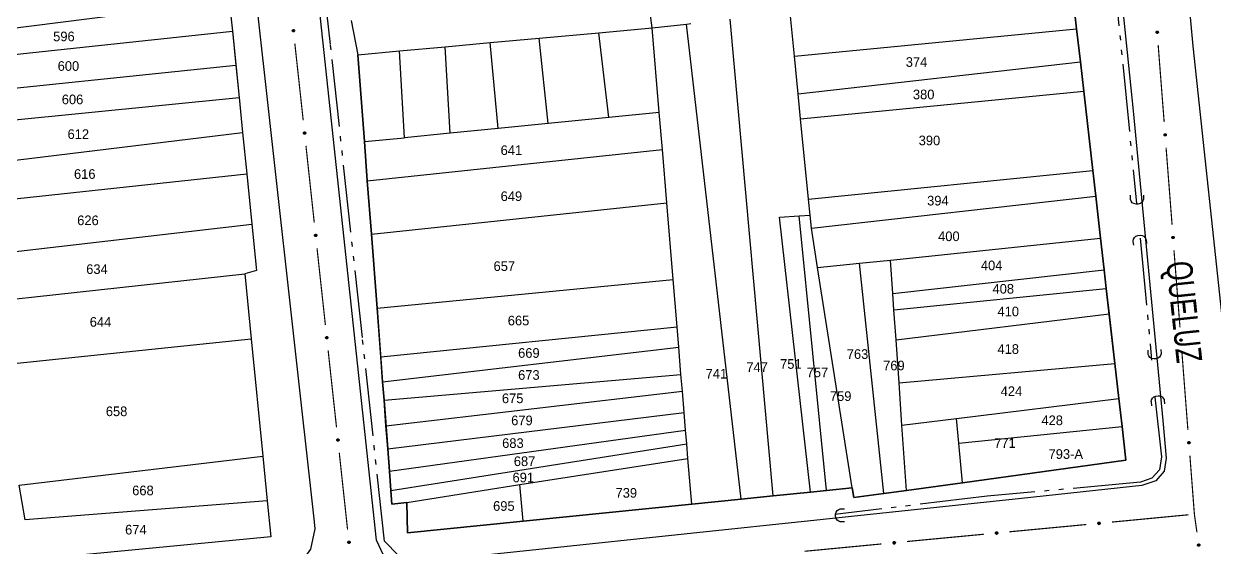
# Model space of a CAD drawing. Extents: x 203851 to 204958, y 4839055 to 4839989.
# Drawn here: x 204450.1 to 204635.2, y 4839501.1 to 4839582.5 of the extents above; entities that cross this region are included whole.
import ezdxf
from ezdxf.enums import TextEntityAlignment as Align

# ---------------------------------------------------------------- set-up
doc = ezdxf.new("R2010")
doc.units = 0
doc.header["$LTSCALE"] = 1.5
doc.header["$MEASUREMENT"] = 0
doc.linetypes.add('TRACO_05', pattern=[11, 7, -1, 0.5, -1, 0.5, -1])
for name, color, linetype in [('CD_MALHA_LOTES', 7, 'CONTINUOUS'), ('HD-VALAS-DRENOS', 170, 'CONTINUOUS'), ('RU-QUADRA', 210, 'CONTINUOUS'), ('SV-BUEIRO-VALA', 7, 'CONTINUOUS'), ('SV-EIXO-RUA-PAV', 20, 'CONTINUOUS'), ('SV-PONTE-BUEIRO', 251, 'CONTINUOUS'), ('SV-RUA-PAVIM', 7, 'CONTINUOUS'), ('SV-TXT-RUA-PAV', 7, 'CONTINUOUS'), ('Th_NmrPort', 1, 'CONTINUOUS')]:
    doc.layers.add(name, color=color, linetype=linetype)
doc.styles.add('ARIAL', font='ARIAL.SHX')

# ---------------------------------------------------------------- blocks, each defined once
blk = doc.blocks.new('COD120', base_point=(204091.84, 4839277.8))
at = {"layer": 'SV-PONTE-BUEIRO'}
blk.add_lwpolyline([(204090.84, 4839276.4), (204090.84, 4839276.983333), (204090.84, 4839277.070833), (204090.923333, 4839277.304167), (204091.09, 4839277.566667), (204091.34, 4839277.7125), (204091.673333, 4839277.8), (204092.006667, 4839277.8), (204092.34, 4839277.7125), (204092.59, 4839277.566667), (204092.756667, 4839277.304167), (204092.84, 4839277.070833), (204092.84, 4839276.983333), (204092.84, 4839276.4)], dxfattribs=at)

msp = doc.modelspace()

# ---------------------------------------------------------------- linework, layer by layer
at = {"layer": 'CD_MALHA_LOTES', "linetype": 'Continuous', "flags": 128}
for points in [[(204612.61, 4839592.04), (204613.79, 4839581.69)], [(204434.02, 4839580), (204482.03, 4839586.05)], [(204482.03, 4839586.05), (204482.51, 4839581.32)], [(204547.8, 4839581.85), (204547.13, 4839586.95)], [(204569.9, 4839577.42), (204569.23, 4839584.2)], [(204547.8, 4839581.85), (204553.15, 4839582.43)], [(204553.15, 4839582.43), (204553.8, 4839582.51)], [(204561.6, 4839508.58), (204553.15, 4839582.43)], [(204566.62, 4839509.09), (204559.9, 4839583.18)], [(204434.47, 4839576.2), (204482.51, 4839581.32)], [(204482.51, 4839581.32), (204483.04, 4839576.03)], [(204522.62, 4839579.54), (204530.21, 4839580.24)], [(204530.21, 4839580.24), (204539.5, 4839581.09)], [(204531.63, 4839566.97), (204530.21, 4839580.24)], [(204539.5, 4839581.09), (204547.8, 4839581.85)], [(204541.06, 4839567.91), (204539.5, 4839581.09)], [(204548.89, 4839568.68), (204547.8, 4839581.85)], [(204569.9, 4839577.42), (204613.79, 4839581.69)], [(204613.79, 4839581.69), (204614.37, 4839576.57)], [(204508.5, 4839578.25), (204515.6, 4839578.9)], [(204515.6, 4839578.9), (204522.62, 4839579.54)], [(204516.36, 4839565.46), (204515.6, 4839578.9)], [(204523.85, 4839566.2), (204522.62, 4839579.54)], [(204502, 4839577.66), (204508.5, 4839578.25)], [(204503.03, 4839564.15), (204502, 4839577.66)], [(204509.25, 4839564.76), (204508.5, 4839578.25)], [(204570.48, 4839571.57), (204569.9, 4839577.42)], [(204570.48, 4839571.57), (204614.37, 4839576.57)], [(204614.37, 4839576.57), (204614.9, 4839571.98)], [(204435.07, 4839571.09), (204483.04, 4839576.03)], [(204483.04, 4839576.03), (204483.54, 4839571.03)], [(204435.63, 4839566.26), (204483.54, 4839571.03)], [(204483.54, 4839571.03), (204484.09, 4839565.56)], [(204570.87, 4839567.7), (204570.48, 4839571.57)], [(204570.87, 4839567.7), (204614.9, 4839571.98)], [(204614.9, 4839571.98), (204616.3, 4839559.67)], [(204541.06, 4839567.91), (204531.63, 4839566.97)], [(204548.89, 4839568.68), (204541.06, 4839567.91)], [(204549.37, 4839562.92), (204548.89, 4839568.68)], [(204572.11, 4839555.21), (204570.87, 4839567.7)], [(204436.39, 4839559.79), (204484.09, 4839565.56)], [(204484.09, 4839565.56), (204484.74, 4839559.16)], [(204516.36, 4839565.46), (204509.25, 4839564.76)], [(204523.85, 4839566.2), (204516.36, 4839565.46)], [(204531.63, 4839566.97), (204523.85, 4839566.2)], [(204503.03, 4839564.15), (204509.25, 4839564.76)], [(204503.49, 4839558.07), (204503.03, 4839564.15)], [(204503.49, 4839558.07), (204549.37, 4839562.92)], [(204550.06, 4839554.63), (204549.37, 4839562.92)], [(204437.06, 4839554.01), (204484.74, 4839559.16)], [(204484.74, 4839559.16), (204485.53, 4839551.3)], [(204504.12, 4839549.76), (204503.49, 4839558.07)], [(204572.11, 4839555.21), (204616.3, 4839559.67)], [(204616.3, 4839559.67), (204616.76, 4839555.68)], [(204504.12, 4839549.76), (204550.06, 4839554.63)], [(204551.04, 4839542.73), (204550.06, 4839554.63)], [(204572.35, 4839552.74), (204572.11, 4839555.21)], [(204572.55, 4839550.72), (204616.76, 4839555.68)], [(204616.76, 4839555.68), (204617.5, 4839549.13)], [(204567.58, 4839552.39), (204570.66, 4839552.62)], [(204570.66, 4839552.62), (204572.35, 4839552.74)], [(204574.87, 4839509.92), (204570.66, 4839552.62)], [(204572.55, 4839550.72), (204572.35, 4839552.74)], [(204438.02, 4839545.83), (204485.53, 4839551.3)], [(204485.53, 4839551.3), (204486.25, 4839544.14)], [(204572.43, 4839509.68), (204567.58, 4839552.39)], [(204573.51, 4839544.58), (204572.55, 4839550.72)], [(204505, 4839538.29), (204504.12, 4839549.76)], [(204584.84, 4839545.75), (204617.5, 4839549.13)], [(204617.5, 4839549.13), (204618.06, 4839544.23)], [(204573.51, 4839544.58), (204580.01, 4839545.25)], [(204580.01, 4839545.25), (204584.84, 4839545.75)], [(204583.8, 4839509.45), (204580.01, 4839545.25)], [(204585.2, 4839540.55), (204584.84, 4839545.75)], [(204438.86, 4839538.65), (204484.45, 4839543.61)], [(204486.25, 4839544.14), (204484.45, 4839543.61)], [(204484.45, 4839543.61), (204485.45, 4839533.51)], [(204578.89, 4839510.33), (204573.51, 4839544.58)], [(204585.2, 4839540.55), (204618.06, 4839544.23)], [(204618.06, 4839544.23), (204618.4, 4839541.3)], [(204505, 4839538.29), (204551.04, 4839542.73)], [(204551.65, 4839535.36), (204551.04, 4839542.73)], [(204585.38, 4839537.99), (204618.4, 4839541.3)], [(204618.4, 4839541.3), (204618.84, 4839537.4)], [(204585.38, 4839537.99), (204585.2, 4839540.55)], [(204505.57, 4839530.72), (204505, 4839538.29)], [(204585.71, 4839533.33), (204585.38, 4839537.99)], [(204585.71, 4839533.33), (204618.84, 4839537.4)], [(204618.84, 4839537.4), (204619.72, 4839529.68)], [(204505.57, 4839530.72), (204551.65, 4839535.36)], [(204551.91, 4839532.22), (204551.65, 4839535.36)], [(204440.01, 4839528.76), (204485.45, 4839533.51)], [(204485.45, 4839533.51), (204487.24, 4839515.27)], [(204505.87, 4839526.83), (204551.91, 4839532.22)], [(204552.26, 4839527.95), (204551.91, 4839532.22)], [(204586.17, 4839526.66), (204585.71, 4839533.33)], [(204505.87, 4839526.83), (204505.57, 4839530.72)], [(204586.17, 4839526.66), (204619.72, 4839529.68)], [(204619.72, 4839529.68), (204620.35, 4839524.23)], [(204506.09, 4839523.95), (204505.87, 4839526.83)], [(204506.09, 4839523.95), (204552.26, 4839527.95)], [(204552.48, 4839525.35), (204552.26, 4839527.95)], [(204586.63, 4839520.07), (204586.17, 4839526.66)], [(204506.39, 4839519.97), (204552.48, 4839525.35)], [(204552.75, 4839522.02), (204552.48, 4839525.35)], [(204506.39, 4839519.97), (204506.09, 4839523.95)], [(204595.09, 4839521.11), (204620.35, 4839524.23)], [(204620.35, 4839524.23), (204620.85, 4839519.85)], [(204506.66, 4839516.39), (204552.75, 4839522.02)], [(204552.98, 4839519.32), (204552.75, 4839522.02)], [(204586.63, 4839520.07), (204595.09, 4839521.11)], [(204595.46, 4839517.28), (204595.09, 4839521.11)], [(204506.66, 4839516.39), (204506.39, 4839519.97)], [(204506.93, 4839512.9), (204552.98, 4839519.32)], [(204553.16, 4839517.18), (204552.98, 4839519.32)], [(204587.34, 4839509.94), (204586.63, 4839520.07)], [(204595.46, 4839517.28), (204620.85, 4839519.85)], [(204620.85, 4839519.85), (204621.44, 4839514.61)], [(204596.04, 4839511.13), (204595.46, 4839517.28)], [(204506.93, 4839512.9), (204506.66, 4839516.39)], [(204507.15, 4839509.91), (204553.16, 4839517.18)], [(204553.34, 4839514.92), (204553.16, 4839517.18)], [(204449.33, 4839510.76), (204487.24, 4839515.27)], [(204487.24, 4839515.27), (204487.93, 4839508.3)], [(204527.2, 4839510.83), (204553.34, 4839514.92)], [(204553.93, 4839507.81), (204553.34, 4839514.92)], [(204621.44, 4839514.61), (204596.04, 4839511.13)], [(204507.15, 4839509.91), (204506.93, 4839512.9)], [(204450.28, 4839505.34), (204449.33, 4839510.76)], [(204507.31, 4839507.81), (204507.15, 4839509.91)], [(204509.65, 4839508.08), (204527.2, 4839510.83)], [(204527.73, 4839505.17), (204527.2, 4839510.83)], [(204574.87, 4839509.92), (204572.43, 4839509.68)], [(204578.89, 4839510.33), (204574.87, 4839509.92)], [(204579.16, 4839508.81), (204578.89, 4839510.33)], [(204587.34, 4839509.94), (204583.8, 4839509.45)], [(204596.04, 4839511.13), (204587.34, 4839509.94)], [(204487.93, 4839508.3), (204450.28, 4839505.34)], [(204487.93, 4839508.3), (204488.48, 4839502.73)], [(204509.65, 4839508.08), (204507.31, 4839507.81)], [(204509.76, 4839503.36), (204509.65, 4839508.08)], [(204561.6, 4839508.58), (204553.93, 4839507.81)], [(204566.62, 4839509.09), (204561.6, 4839508.58)], [(204572.43, 4839509.68), (204566.62, 4839509.09)], [(204583.8, 4839509.45), (204579.16, 4839508.81)], [(204553.93, 4839507.81), (204527.73, 4839505.17)], [(204527.73, 4839505.17), (204509.76, 4839503.36)], [(204488.48, 4839502.73), (204443.55, 4839498.42)]]:
    msp.add_lwpolyline(points, dxfattribs=at)
at = {"layer": 'HD-VALAS-DRENOS', "linetype": 'TRACO_05'}
for points in [[(204513.11, 4839499.61, 8.76), (204510.18, 4839499.38, 8.76), (204508.32, 4839499.82, 8.74), (204506.16, 4839502.04, 8.74), (204502.73, 4839533.68, 8.74), (204497.76, 4839579.23, 9.29), (204490.99, 4839641.42, 10.47)], [(204619.34, 4839592.6, 8.59), (204623.1, 4839554.52, 8.18)], [(204623.66, 4839549.17, 8.09), (204625.45, 4839530.17, 8.09)], [(204625.94, 4839524.42, 8.09), (204626.97, 4839515.13, 8.09), (204626.66, 4839513.15, 8.09), (204625.48, 4839511.84, 8.09), (204623.71, 4839511.2, 8.09), (204599.86, 4839509.03, 9.02), (204576.18, 4839506.18, 9.06)]]:
    msp.add_polyline3d(points, dxfattribs=at)
at = {"layer": 'RU-QUADRA', "linetype": 'Continuous', "flags": 128}
for points in [[(204500.97, 4839583), (204502, 4839577.66), (204503.03, 4839564.15), (204503.49, 4839558.07), (204504.12, 4839549.76), (204505, 4839538.29), (204505.87, 4839526.83), (204506.09, 4839523.95), (204506.66, 4839516.39), (204506.93, 4839512.9), (204507.15, 4839509.91), (204507.31, 4839507.81), (204509.65, 4839508.08), (204509.76, 4839503.36), (204527.73, 4839505.17), (204553.93, 4839507.81), (204561.6, 4839508.58), (204566.62, 4839509.09), (204572.43, 4839509.68), (204574.87, 4839509.92), (204578.89, 4839510.33), (204579.16, 4839508.81), (204583.8, 4839509.45), (204587.34, 4839509.94), (204596.04, 4839511.13), (204621.44, 4839514.61), (204620.85, 4839519.85), (204620.35, 4839524.23), (204619.72, 4839529.68), (204618.4, 4839541.3), (204618.06, 4839544.23), (204617.5, 4839549.13), (204616.76, 4839555.68), (204616.3, 4839559.67), (204614.9, 4839571.98), (204614.37, 4839576.57), (204613.79, 4839581.69), (204612.61, 4839592.04)], [(204482.03, 4839586.05), (204482.51, 4839581.32), (204483.54, 4839571.03), (204484.09, 4839565.56), (204484.74, 4839559.16), (204485.53, 4839551.3), (204486.25, 4839544.14), (204484.45, 4839543.61), (204485.45, 4839533.51), (204487.24, 4839515.27), (204487.93, 4839508.3), (204488.48, 4839502.73), (204443.55, 4839498.42)]]:
    msp.add_lwpolyline(points, dxfattribs=at)
at = {"layer": 'SV-EIXO-RUA-PAV'}
for points in [[(204492.1, 4839581.55), (204492.14, 4839581.52), (204492.16, 4839581.49), (204492.18, 4839581.45), (204492.18, 4839581.42), (204492.18, 4839581.38), (204492.18, 4839581.35), (204492.16, 4839581.31), (204492.13, 4839581.27), (204492.09, 4839581.24), (204492.06, 4839581.23), (204492.03, 4839581.22), (204491.99, 4839581.22), (204491.96, 4839581.23), (204491.92, 4839581.25), (204491.88, 4839581.28), (204491.85, 4839581.31), (204491.84, 4839581.34), (204491.83, 4839581.38), (204491.83, 4839581.42), (204491.84, 4839581.45), (204491.86, 4839581.49), (204491.89, 4839581.53), (204491.92, 4839581.55), (204491.95, 4839581.57), (204491.99, 4839581.57), (204492.02, 4839581.57), (204492.06, 4839581.57), (204492.1, 4839581.55)], [(204626.42, 4839581.31), (204626.45, 4839581.28), (204626.48, 4839581.25), (204626.49, 4839581.21), (204626.5, 4839581.18), (204626.5, 4839581.14), (204626.49, 4839581.11), (204626.47, 4839581.07), (204626.44, 4839581.03), (204626.4, 4839581.01), (204626.37, 4839580.99), (204626.33, 4839580.99), (204626.3, 4839580.99), (204626.26, 4839581), (204626.23, 4839581.01), (204626.19, 4839581.05), (204626.16, 4839581.08), (204626.15, 4839581.11), (204626.15, 4839581.15), (204626.15, 4839581.19), (204626.15, 4839581.22), (204626.17, 4839581.26), (204626.21, 4839581.3), (204626.24, 4839581.32), (204626.27, 4839581.33), (204626.31, 4839581.34), (204626.34, 4839581.34), (204626.38, 4839581.33), (204626.42, 4839581.31)], [(204493.83, 4839565.64), (204493.86, 4839565.61), (204493.89, 4839565.58), (204493.91, 4839565.54), (204493.91, 4839565.51), (204493.91, 4839565.48), (204493.9, 4839565.44), (204493.89, 4839565.4), (204493.86, 4839565.36), (204493.82, 4839565.34), (204493.79, 4839565.32), (204493.75, 4839565.31), (204493.72, 4839565.31), (204493.68, 4839565.32), (204493.64, 4839565.34), (204493.61, 4839565.37), (204493.58, 4839565.4), (204493.57, 4839565.44), (204493.56, 4839565.47), (204493.56, 4839565.51), (204493.57, 4839565.54), (204493.58, 4839565.58), (204493.61, 4839565.62), (204493.65, 4839565.65), (204493.68, 4839565.66), (204493.72, 4839565.67), (204493.75, 4839565.67), (204493.79, 4839565.66), (204493.83, 4839565.64)], [(204627.65, 4839565.36), (204627.69, 4839565.33), (204627.71, 4839565.29), (204627.73, 4839565.26), (204627.73, 4839565.22), (204627.73, 4839565.19), (204627.72, 4839565.15), (204627.7, 4839565.12), (204627.67, 4839565.08), (204627.63, 4839565.05), (204627.6, 4839565.04), (204627.57, 4839565.03), (204627.53, 4839565.03), (204627.49, 4839565.04), (204627.46, 4839565.06), (204627.42, 4839565.09), (204627.39, 4839565.13), (204627.38, 4839565.16), (204627.38, 4839565.2), (204627.38, 4839565.23), (204627.39, 4839565.27), (204627.4, 4839565.31), (204627.44, 4839565.34), (204627.47, 4839565.37), (204627.5, 4839565.38), (204627.54, 4839565.39), (204627.57, 4839565.39), (204627.61, 4839565.38), (204627.65, 4839565.36)], [(204495.55, 4839549.74), (204495.59, 4839549.71), (204495.62, 4839549.67), (204495.63, 4839549.64), (204495.64, 4839549.6), (204495.64, 4839549.57), (204495.63, 4839549.53), (204495.61, 4839549.49), (204495.58, 4839549.46), (204495.55, 4839549.43), (204495.51, 4839549.41), (204495.48, 4839549.41), (204495.45, 4839549.41), (204495.41, 4839549.42), (204495.37, 4839549.43), (204495.33, 4839549.46), (204495.31, 4839549.5), (204495.29, 4839549.53), (204495.29, 4839549.57), (204495.29, 4839549.6), (204495.29, 4839549.64), (204495.31, 4839549.68), (204495.34, 4839549.71), (204495.37, 4839549.74), (204495.41, 4839549.75), (204495.44, 4839549.76), (204495.48, 4839549.76), (204495.51, 4839549.76), (204495.55, 4839549.74)], [(204628.88, 4839549.41), (204628.92, 4839549.38), (204628.94, 4839549.34), (204628.96, 4839549.31), (204628.96, 4839549.27), (204628.96, 4839549.24), (204628.95, 4839549.2), (204628.93, 4839549.16), (204628.9, 4839549.13), (204628.87, 4839549.1), (204628.83, 4839549.09), (204628.8, 4839549.08), (204628.76, 4839549.08), (204628.73, 4839549.09), (204628.69, 4839549.11), (204628.65, 4839549.14), (204628.63, 4839549.18), (204628.61, 4839549.21), (204628.61, 4839549.25), (204628.61, 4839549.28), (204628.62, 4839549.32), (204628.63, 4839549.35), (204628.67, 4839549.39), (204628.7, 4839549.42), (204628.73, 4839549.43), (204628.77, 4839549.43), (204628.81, 4839549.43), (204628.84, 4839549.43), (204628.88, 4839549.41)], [(204497.28, 4839533.83), (204497.32, 4839533.8), (204497.34, 4839533.77), (204497.36, 4839533.73), (204497.36, 4839533.7), (204497.36, 4839533.66), (204497.36, 4839533.63), (204497.34, 4839533.59), (204497.31, 4839533.55), (204497.27, 4839533.52), (204497.24, 4839533.51), (204497.21, 4839533.5), (204497.17, 4839533.5), (204497.14, 4839533.51), (204497.1, 4839533.53), (204497.06, 4839533.56), (204497.03, 4839533.59), (204497.02, 4839533.62), (204497.01, 4839533.66), (204497.01, 4839533.7), (204497.02, 4839533.73), (204497.04, 4839533.77), (204497.07, 4839533.81), (204497.1, 4839533.83), (204497.13, 4839533.85), (204497.17, 4839533.85), (204497.2, 4839533.85), (204497.24, 4839533.85), (204497.28, 4839533.83)], [(204630.11, 4839533.45), (204630.15, 4839533.42), (204630.17, 4839533.39), (204630.19, 4839533.35), (204630.19, 4839533.32), (204630.19, 4839533.28), (204630.18, 4839533.25), (204630.16, 4839533.21), (204630.13, 4839533.17), (204630.1, 4839533.15), (204630.06, 4839533.13), (204630.03, 4839533.13), (204629.99, 4839533.13), (204629.96, 4839533.14), (204629.92, 4839533.16), (204629.88, 4839533.19), (204629.86, 4839533.22), (204629.84, 4839533.26), (204629.84, 4839533.29), (204629.84, 4839533.33), (204629.85, 4839533.36), (204629.87, 4839533.4), (204629.9, 4839533.44), (204629.93, 4839533.46), (204629.97, 4839533.48), (204630, 4839533.48), (204630.04, 4839533.48), (204630.07, 4839533.47), (204630.11, 4839533.45)], [(204499.01, 4839517.92), (204499.04, 4839517.89), (204499.07, 4839517.86), (204499.09, 4839517.82), (204499.09, 4839517.79), (204499.09, 4839517.76), (204499.08, 4839517.72), (204499.07, 4839517.68), (204499.04, 4839517.64), (204499, 4839517.62), (204498.97, 4839517.6), (204498.93, 4839517.59), (204498.9, 4839517.59), (204498.86, 4839517.6), (204498.82, 4839517.62), (204498.79, 4839517.65), (204498.76, 4839517.68), (204498.75, 4839517.72), (204498.74, 4839517.75), (204498.74, 4839517.79), (204498.75, 4839517.82), (204498.76, 4839517.86), (204498.79, 4839517.9), (204498.83, 4839517.93), (204498.86, 4839517.94), (204498.9, 4839517.95), (204498.93, 4839517.95), (204498.97, 4839517.94), (204499.01, 4839517.92)], [(204631.34, 4839517.5), (204631.38, 4839517.47), (204631.4, 4839517.44), (204631.42, 4839517.4), (204631.42, 4839517.37), (204631.42, 4839517.33), (204631.41, 4839517.3), (204631.4, 4839517.26), (204631.36, 4839517.22), (204631.33, 4839517.2), (204631.29, 4839517.18), (204631.26, 4839517.18), (204631.22, 4839517.18), (204631.19, 4839517.19), (204631.15, 4839517.2), (204631.11, 4839517.24), (204631.09, 4839517.27), (204631.08, 4839517.3), (204631.07, 4839517.34), (204631.07, 4839517.38), (204631.08, 4839517.41), (204631.1, 4839517.45), (204631.13, 4839517.49), (204631.16, 4839517.51), (204631.2, 4839517.52), (204631.23, 4839517.53), (204631.27, 4839517.53), (204631.3, 4839517.52), (204631.34, 4839517.5)], [(204617.12, 4839504.92), (204617.16, 4839504.96), (204617.19, 4839504.98), (204617.22, 4839505), (204617.26, 4839505), (204617.29, 4839505), (204617.33, 4839504.99), (204617.37, 4839504.98), (204617.41, 4839504.95), (204617.43, 4839504.91), (204617.45, 4839504.88), (204617.45, 4839504.84), (204617.45, 4839504.81), (204617.44, 4839504.77), (204617.43, 4839504.73), (204617.39, 4839504.69), (204617.36, 4839504.67), (204617.33, 4839504.66), (204617.29, 4839504.65), (204617.26, 4839504.65), (204617.22, 4839504.66), (204617.18, 4839504.68), (204617.14, 4839504.71), (204617.12, 4839504.74), (204617.11, 4839504.77), (204617.1, 4839504.81), (204617.1, 4839504.84), (204617.11, 4839504.88), (204617.12, 4839504.92)], [(204601.2, 4839503.41), (204601.23, 4839503.44), (204601.26, 4839503.47), (204601.3, 4839503.48), (204601.33, 4839503.49), (204601.37, 4839503.49), (204601.4, 4839503.48), (204601.44, 4839503.47), (204601.48, 4839503.43), (204601.5, 4839503.4), (204601.52, 4839503.36), (204601.52, 4839503.33), (204601.52, 4839503.3), (204601.52, 4839503.26), (204601.5, 4839503.22), (204601.47, 4839503.18), (204601.43, 4839503.16), (204601.4, 4839503.14), (204601.36, 4839503.14), (204601.33, 4839503.14), (204601.29, 4839503.15), (204601.25, 4839503.16), (204601.22, 4839503.19), (204601.19, 4839503.23), (204601.18, 4839503.26), (204601.17, 4839503.3), (204601.17, 4839503.33), (204601.18, 4839503.37), (204601.2, 4839503.41)], [(204500.73, 4839502.02), (204500.77, 4839501.99), (204500.8, 4839501.95), (204500.81, 4839501.92), (204500.82, 4839501.88), (204500.82, 4839501.85), (204500.81, 4839501.81), (204500.79, 4839501.78), (204500.76, 4839501.74), (204500.73, 4839501.71), (204500.69, 4839501.69), (204500.66, 4839501.69), (204500.63, 4839501.69), (204500.59, 4839501.7), (204500.55, 4839501.71), (204500.51, 4839501.74), (204500.49, 4839501.78), (204500.47, 4839501.81), (204500.47, 4839501.85), (204500.47, 4839501.88), (204500.47, 4839501.92), (204500.49, 4839501.96), (204500.52, 4839501.99), (204500.55, 4839502.02), (204500.59, 4839502.03), (204500.62, 4839502.04), (204500.66, 4839502.04), (204500.69, 4839502.04), (204500.73, 4839502.02)], [(204585.27, 4839501.89), (204585.3, 4839501.93), (204585.33, 4839501.96), (204585.37, 4839501.97), (204585.4, 4839501.98), (204585.44, 4839501.98), (204585.47, 4839501.97), (204585.51, 4839501.95), (204585.55, 4839501.92), (204585.57, 4839501.89), (204585.59, 4839501.85), (204585.6, 4839501.82), (204585.6, 4839501.78), (204585.59, 4839501.75), (204585.57, 4839501.71), (204585.54, 4839501.67), (204585.5, 4839501.64), (204585.47, 4839501.63), (204585.43, 4839501.63), (204585.4, 4839501.63), (204585.36, 4839501.63), (204585.33, 4839501.65), (204585.29, 4839501.68), (204585.26, 4839501.72), (204585.25, 4839501.75), (204585.24, 4839501.78), (204585.24, 4839501.82), (204585.25, 4839501.86), (204585.27, 4839501.89)], [(204632.86, 4839501.59), (204632.9, 4839501.56), (204632.93, 4839501.53), (204632.95, 4839501.49), (204632.95, 4839501.46), (204632.95, 4839501.42), (204632.95, 4839501.39), (204632.93, 4839501.35), (204632.9, 4839501.31), (204632.87, 4839501.28), (204632.84, 4839501.27), (204632.8, 4839501.26), (204632.77, 4839501.26), (204632.73, 4839501.26), (204632.69, 4839501.28), (204632.65, 4839501.31), (204632.62, 4839501.34), (204632.61, 4839501.37), (204632.6, 4839501.41), (204632.6, 4839501.45), (204632.61, 4839501.48), (204632.62, 4839501.52), (204632.65, 4839501.56), (204632.68, 4839501.59), (204632.72, 4839501.6), (204632.75, 4839501.61), (204632.79, 4839501.61), (204632.82, 4839501.61), (204632.86, 4839501.59)]]:
    msp.add_lwpolyline(points, close=True, dxfattribs=at)
for points in [[(204491.83, 4839581.42), (204491.85, 4839581.31)], [(204491.84, 4839581.45), (204491.88, 4839581.28)], [(204491.84, 4839581.43), (204491.86, 4839581.3)], [(204491.85, 4839581.46), (204491.9, 4839581.27)], [(204491.86, 4839581.49), (204491.92, 4839581.25)], [(204491.87, 4839581.5), (204491.94, 4839581.24)], [(204491.89, 4839581.53), (204491.96, 4839581.23)], [(204491.9, 4839581.54), (204491.97, 4839581.23)], [(204491.92, 4839581.55), (204491.99, 4839581.22)], [(204491.94, 4839581.56), (204492.01, 4839581.22)], [(204491.95, 4839581.57), (204492.03, 4839581.22)], [(204491.97, 4839581.57), (204492.04, 4839581.23)], [(204491.99, 4839581.57), (204492.06, 4839581.23)], [(204492.01, 4839581.57), (204492.08, 4839581.24)], [(204492.02, 4839581.57), (204492.09, 4839581.24)], [(204492.04, 4839581.57), (204492.11, 4839581.26)], [(204492.06, 4839581.57), (204492.13, 4839581.27)], [(204492.08, 4839581.56), (204492.14, 4839581.29)], [(204492.1, 4839581.55), (204492.16, 4839581.31)], [(204492.12, 4839581.53), (204492.17, 4839581.33)], [(204492.14, 4839581.52), (204492.18, 4839581.35)], [(204492.15, 4839581.5), (204492.18, 4839581.37)], [(204492.16, 4839581.49), (204492.18, 4839581.38)], [(204626.15, 4839581.22), (204626.19, 4839581.05)], [(204626.15, 4839581.2), (204626.18, 4839581.07)], [(204626.15, 4839581.19), (204626.16, 4839581.08)], [(204626.17, 4839581.26), (204626.23, 4839581.01)], [(204626.17, 4839581.23), (204626.21, 4839581.04)], [(204626.19, 4839581.27), (204626.24, 4839581.01)], [(204626.21, 4839581.3), (204626.26, 4839581)], [(204626.22, 4839581.31), (204626.28, 4839581)], [(204626.24, 4839581.32), (204626.3, 4839580.99)], [(204626.26, 4839581.32), (204626.32, 4839580.99)], [(204626.27, 4839581.33), (204626.33, 4839580.99)], [(204626.29, 4839581.33), (204626.35, 4839580.99)], [(204626.31, 4839581.34), (204626.37, 4839580.99)], [(204626.33, 4839581.33), (204626.39, 4839581)], [(204626.34, 4839581.34), (204626.4, 4839581.01)], [(204626.36, 4839581.33), (204626.42, 4839581.02)], [(204626.38, 4839581.33), (204626.44, 4839581.03)], [(204626.4, 4839581.32), (204626.45, 4839581.05)], [(204626.42, 4839581.31), (204626.47, 4839581.07)], [(204626.44, 4839581.29), (204626.48, 4839581.09)], [(204626.45, 4839581.28), (204626.49, 4839581.11)], [(204626.47, 4839581.26), (204626.49, 4839581.13)], [(204626.48, 4839581.25), (204626.5, 4839581.14)], [(204493.56, 4839565.52), (204493.59, 4839565.39)], [(204493.56, 4839565.51), (204493.58, 4839565.4)], [(204493.57, 4839565.54), (204493.61, 4839565.37)], [(204493.58, 4839565.58), (204493.64, 4839565.34)], [(204493.58, 4839565.56), (204493.62, 4839565.36)], [(204493.6, 4839565.6), (204493.66, 4839565.33)], [(204493.61, 4839565.62), (204493.68, 4839565.32)], [(204493.63, 4839565.63), (204493.7, 4839565.32)], [(204493.65, 4839565.65), (204493.72, 4839565.31)], [(204493.66, 4839565.65), (204493.74, 4839565.32)], [(204493.68, 4839565.66), (204493.75, 4839565.31)], [(204493.7, 4839565.66), (204493.77, 4839565.32)], [(204493.72, 4839565.67), (204493.79, 4839565.32)], [(204493.73, 4839565.66), (204493.81, 4839565.33)], [(204493.75, 4839565.67), (204493.82, 4839565.34)], [(204493.77, 4839565.66), (204493.84, 4839565.35)], [(204493.79, 4839565.66), (204493.86, 4839565.36)], [(204493.8, 4839565.65), (204493.87, 4839565.39)], [(204493.83, 4839565.64), (204493.89, 4839565.4)], [(204493.85, 4839565.63), (204493.89, 4839565.43)], [(204493.86, 4839565.61), (204493.9, 4839565.44)], [(204493.88, 4839565.59), (204493.91, 4839565.47)], [(204493.89, 4839565.58), (204493.91, 4839565.48)], [(204627.45, 4839565.35), (204627.51, 4839565.04)], [(204627.47, 4839565.37), (204627.53, 4839565.03)], [(204627.49, 4839565.37), (204627.55, 4839565.04)], [(204627.5, 4839565.38), (204627.57, 4839565.03)], [(204627.52, 4839565.38), (204627.58, 4839565.04)], [(204627.54, 4839565.39), (204627.6, 4839565.04)], [(204627.56, 4839565.38), (204627.62, 4839565.05)], [(204627.57, 4839565.39), (204627.63, 4839565.05)], [(204627.59, 4839565.38), (204627.65, 4839565.07)], [(204627.61, 4839565.38), (204627.67, 4839565.08)], [(204627.63, 4839565.37), (204627.69, 4839565.1)], [(204627.65, 4839565.36), (204627.7, 4839565.12)], [(204627.38, 4839565.25), (204627.41, 4839565.12)], [(204627.38, 4839565.23), (204627.39, 4839565.13)], [(204627.39, 4839565.27), (204627.42, 4839565.09)], [(204627.4, 4839565.31), (204627.46, 4839565.06)], [(204627.4, 4839565.28), (204627.44, 4839565.09)], [(204627.42, 4839565.32), (204627.48, 4839565.06)], [(204627.44, 4839565.34), (204627.49, 4839565.04)], [(204627.67, 4839565.34), (204627.71, 4839565.14)], [(204627.69, 4839565.33), (204627.72, 4839565.15)], [(204627.7, 4839565.31), (204627.72, 4839565.18)], [(204627.71, 4839565.29), (204627.73, 4839565.19)], [(204495.29, 4839549.64), (204495.33, 4839549.46)], [(204495.29, 4839549.62), (204495.32, 4839549.49)], [(204495.29, 4839549.6), (204495.31, 4839549.5)], [(204495.3, 4839549.65), (204495.35, 4839549.46)], [(204495.31, 4839549.68), (204495.37, 4839549.43)], [(204495.33, 4839549.69), (204495.39, 4839549.43)], [(204495.34, 4839549.71), (204495.41, 4839549.42)], [(204495.36, 4839549.72), (204495.43, 4839549.42)], [(204495.37, 4839549.74), (204495.45, 4839549.41)], [(204495.39, 4839549.74), (204495.46, 4839549.41)], [(204495.41, 4839549.75), (204495.48, 4839549.41)], [(204495.42, 4839549.75), (204495.49, 4839549.41)], [(204495.44, 4839549.76), (204495.51, 4839549.41)], [(204495.46, 4839549.76), (204495.53, 4839549.43)], [(204495.48, 4839549.76), (204495.55, 4839549.43)], [(204495.5, 4839549.75), (204495.57, 4839549.45)], [(204495.51, 4839549.76), (204495.58, 4839549.46)], [(204495.53, 4839549.74), (204495.6, 4839549.48)], [(204495.55, 4839549.74), (204495.61, 4839549.49)], [(204495.57, 4839549.72), (204495.62, 4839549.52)], [(204495.59, 4839549.71), (204495.63, 4839549.53)], [(204495.61, 4839549.69), (204495.63, 4839549.56)], [(204495.62, 4839549.67), (204495.64, 4839549.57)], [(204628.61, 4839549.29), (204628.64, 4839549.16)], [(204628.61, 4839549.28), (204628.63, 4839549.18)], [(204628.62, 4839549.32), (204628.65, 4839549.14)], [(204628.63, 4839549.35), (204628.69, 4839549.11)], [(204628.63, 4839549.33), (204628.67, 4839549.13)], [(204628.65, 4839549.37), (204628.71, 4839549.1)], [(204628.67, 4839549.39), (204628.73, 4839549.09)], [(204628.68, 4839549.4), (204628.74, 4839549.09)], [(204628.7, 4839549.42), (204628.76, 4839549.08)], [(204628.72, 4839549.42), (204628.78, 4839549.08)], [(204628.73, 4839549.43), (204628.8, 4839549.08)], [(204628.75, 4839549.43), (204628.81, 4839549.09)], [(204628.77, 4839549.43), (204628.83, 4839549.09)], [(204628.79, 4839549.43), (204628.85, 4839549.1)], [(204628.81, 4839549.43), (204628.87, 4839549.1)], [(204628.82, 4839549.43), (204628.88, 4839549.12)], [(204628.84, 4839549.43), (204628.9, 4839549.13)], [(204628.86, 4839549.42), (204628.92, 4839549.15)], [(204628.88, 4839549.41), (204628.93, 4839549.16)], [(204628.9, 4839549.39), (204628.94, 4839549.19)], [(204628.92, 4839549.38), (204628.95, 4839549.2)], [(204628.93, 4839549.36), (204628.95, 4839549.23)], [(204628.94, 4839549.34), (204628.96, 4839549.24)], [(204497.01, 4839533.7), (204497.03, 4839533.59)], [(204497.02, 4839533.73), (204497.06, 4839533.56)], [(204497.02, 4839533.71), (204497.04, 4839533.58)], [(204497.03, 4839533.74), (204497.08, 4839533.55)], [(204497.04, 4839533.77), (204497.1, 4839533.53)], [(204497.05, 4839533.78), (204497.12, 4839533.52)], [(204497.07, 4839533.81), (204497.14, 4839533.51)], [(204497.08, 4839533.82), (204497.15, 4839533.51)], [(204497.1, 4839533.83), (204497.17, 4839533.5)], [(204497.12, 4839533.84), (204497.19, 4839533.5)], [(204497.13, 4839533.85), (204497.21, 4839533.5)], [(204497.15, 4839533.85), (204497.22, 4839533.51)], [(204497.17, 4839533.85), (204497.24, 4839533.51)], [(204497.19, 4839533.85), (204497.26, 4839533.52)], [(204497.2, 4839533.85), (204497.27, 4839533.52)], [(204497.22, 4839533.85), (204497.29, 4839533.54)], [(204497.24, 4839533.85), (204497.31, 4839533.55)], [(204497.26, 4839533.84), (204497.32, 4839533.57)], [(204497.28, 4839533.83), (204497.34, 4839533.59)], [(204497.3, 4839533.81), (204497.35, 4839533.61)], [(204497.32, 4839533.8), (204497.36, 4839533.63)], [(204497.33, 4839533.78), (204497.36, 4839533.65)], [(204497.34, 4839533.77), (204497.36, 4839533.66)], [(204629.84, 4839533.34), (204629.87, 4839533.21)], [(204629.84, 4839533.33), (204629.86, 4839533.22)], [(204629.85, 4839533.36), (204629.88, 4839533.19)], [(204629.86, 4839533.38), (204629.9, 4839533.18)], [(204629.87, 4839533.4), (204629.92, 4839533.16)], [(204629.88, 4839533.42), (204629.94, 4839533.15)], [(204629.9, 4839533.44), (204629.96, 4839533.14)], [(204629.91, 4839533.45), (204629.97, 4839533.14)], [(204629.93, 4839533.46), (204629.99, 4839533.13)], [(204629.95, 4839533.47), (204630.01, 4839533.13)], [(204629.97, 4839533.48), (204630.03, 4839533.13)], [(204629.98, 4839533.48), (204630.04, 4839533.13)], [(204630, 4839533.48), (204630.06, 4839533.13)], [(204630.02, 4839533.48), (204630.08, 4839533.15)], [(204630.04, 4839533.48), (204630.1, 4839533.15)], [(204630.05, 4839533.47), (204630.11, 4839533.17)], [(204630.07, 4839533.47), (204630.13, 4839533.17)], [(204630.09, 4839533.46), (204630.15, 4839533.2)], [(204630.11, 4839533.45), (204630.16, 4839533.21)], [(204630.13, 4839533.44), (204630.17, 4839533.24)], [(204630.15, 4839533.42), (204630.18, 4839533.25)], [(204630.16, 4839533.4), (204630.18, 4839533.27)], [(204630.17, 4839533.39), (204630.19, 4839533.28)], [(204498.74, 4839517.8), (204498.77, 4839517.67)], [(204498.74, 4839517.79), (204498.76, 4839517.68)], [(204498.75, 4839517.82), (204498.79, 4839517.65)], [(204498.76, 4839517.86), (204498.82, 4839517.62)], [(204498.76, 4839517.84), (204498.8, 4839517.64)], [(204498.78, 4839517.88), (204498.84, 4839517.61)], [(204498.79, 4839517.9), (204498.86, 4839517.6)], [(204498.81, 4839517.91), (204498.88, 4839517.6)], [(204498.83, 4839517.93), (204498.9, 4839517.59)], [(204498.84, 4839517.93), (204498.92, 4839517.6)], [(204498.86, 4839517.94), (204498.93, 4839517.59)], [(204498.88, 4839517.94), (204498.95, 4839517.6)], [(204498.9, 4839517.95), (204498.97, 4839517.6)], [(204498.91, 4839517.94), (204498.99, 4839517.61)], [(204498.93, 4839517.95), (204499, 4839517.62)], [(204498.95, 4839517.94), (204499.02, 4839517.63)], [(204498.97, 4839517.94), (204499.04, 4839517.64)], [(204498.98, 4839517.93), (204499.05, 4839517.67)], [(204499.01, 4839517.92), (204499.07, 4839517.68)], [(204499.03, 4839517.91), (204499.07, 4839517.71)], [(204499.04, 4839517.89), (204499.08, 4839517.72)], [(204499.06, 4839517.87), (204499.09, 4839517.75)], [(204499.07, 4839517.86), (204499.09, 4839517.76)], [(204631.07, 4839517.39), (204631.1, 4839517.26)], [(204631.07, 4839517.38), (204631.09, 4839517.27)], [(204631.08, 4839517.41), (204631.11, 4839517.24)], [(204631.09, 4839517.42), (204631.13, 4839517.23)], [(204631.1, 4839517.45), (204631.15, 4839517.2)], [(204631.11, 4839517.46), (204631.17, 4839517.2)], [(204631.13, 4839517.49), (204631.19, 4839517.19)], [(204631.14, 4839517.5), (204631.2, 4839517.19)], [(204631.16, 4839517.51), (204631.22, 4839517.18)], [(204631.18, 4839517.51), (204631.24, 4839517.18)], [(204631.2, 4839517.52), (204631.26, 4839517.18)], [(204631.21, 4839517.52), (204631.27, 4839517.18)], [(204631.23, 4839517.53), (204631.29, 4839517.18)], [(204631.25, 4839517.52), (204631.31, 4839517.19)], [(204631.27, 4839517.53), (204631.33, 4839517.2)], [(204631.29, 4839517.52), (204631.35, 4839517.21)], [(204631.3, 4839517.52), (204631.36, 4839517.22)], [(204631.32, 4839517.51), (204631.38, 4839517.24)], [(204631.34, 4839517.5), (204631.4, 4839517.26)], [(204631.36, 4839517.48), (204631.4, 4839517.28)], [(204631.38, 4839517.47), (204631.41, 4839517.3)], [(204631.39, 4839517.45), (204631.42, 4839517.32)], [(204631.4, 4839517.44), (204631.42, 4839517.33)], [(204617.1, 4839504.84), (204617.43, 4839504.91)], [(204617.1, 4839504.83), (204617.43, 4839504.9)], [(204617.1, 4839504.81), (204617.45, 4839504.88)], [(204617.11, 4839504.88), (204617.41, 4839504.95)], [(204617.11, 4839504.86), (204617.41, 4839504.93)], [(204617.11, 4839504.79), (204617.45, 4839504.86)], [(204617.11, 4839504.77), (204617.45, 4839504.84)], [(204617.12, 4839504.92), (204617.37, 4839504.98)], [(204617.12, 4839504.9), (204617.38, 4839504.96)], [(204617.12, 4839504.76), (204617.45, 4839504.82)], [(204617.12, 4839504.74), (204617.45, 4839504.81)], [(204617.13, 4839504.72), (204617.44, 4839504.79)], [(204617.14, 4839504.94), (204617.34, 4839504.98)], [(204617.14, 4839504.71), (204617.44, 4839504.77)], [(204617.16, 4839504.96), (204617.33, 4839504.99)], [(204617.17, 4839504.97), (204617.3, 4839505)], [(204617.17, 4839504.69), (204617.43, 4839504.75)], [(204617.18, 4839504.68), (204617.43, 4839504.73)], [(204617.19, 4839504.98), (204617.29, 4839505)], [(204617.21, 4839504.67), (204617.4, 4839504.71)], [(204617.22, 4839504.66), (204617.39, 4839504.69)], [(204617.24, 4839504.65), (204617.37, 4839504.68)], [(204617.26, 4839504.65), (204617.36, 4839504.67)], [(204601.17, 4839503.33), (204601.5, 4839503.4)], [(204601.17, 4839503.3), (204601.52, 4839503.36)], [(204601.18, 4839503.37), (204601.48, 4839503.43)], [(204601.18, 4839503.35), (204601.49, 4839503.42)], [(204601.18, 4839503.32), (204601.5, 4839503.38)], [(204601.18, 4839503.28), (204601.52, 4839503.34)], [(204601.18, 4839503.26), (204601.52, 4839503.33)], [(204601.19, 4839503.39), (204601.45, 4839503.45)], [(204601.19, 4839503.24), (204601.52, 4839503.31)], [(204601.19, 4839503.23), (204601.52, 4839503.3)], [(204601.2, 4839503.41), (204601.44, 4839503.47)], [(204601.21, 4839503.43), (204601.41, 4839503.47)], [(204601.21, 4839503.21), (204601.51, 4839503.28)], [(204601.22, 4839503.19), (204601.52, 4839503.26)], [(204601.23, 4839503.44), (204601.4, 4839503.48)], [(204601.24, 4839503.18), (204601.5, 4839503.24)], [(204601.25, 4839503.46), (204601.37, 4839503.48)], [(204601.25, 4839503.16), (204601.5, 4839503.22)], [(204601.26, 4839503.47), (204601.37, 4839503.49)], [(204601.28, 4839503.16), (204601.47, 4839503.2)], [(204601.29, 4839503.15), (204601.47, 4839503.18)], [(204601.31, 4839503.14), (204601.44, 4839503.17)], [(204601.33, 4839503.14), (204601.43, 4839503.16)], [(204500.47, 4839501.92), (204500.51, 4839501.74)], [(204500.47, 4839501.9), (204500.5, 4839501.77)], [(204500.47, 4839501.88), (204500.49, 4839501.78)], [(204500.48, 4839501.93), (204500.53, 4839501.74)], [(204500.49, 4839501.96), (204500.55, 4839501.71)], [(204500.51, 4839501.97), (204500.57, 4839501.71)], [(204500.52, 4839501.99), (204500.59, 4839501.7)], [(204500.54, 4839502), (204500.61, 4839501.7)], [(204500.55, 4839502.02), (204500.63, 4839501.69)], [(204500.57, 4839502.02), (204500.64, 4839501.69)], [(204500.59, 4839502.03), (204500.66, 4839501.69)], [(204500.6, 4839502.03), (204500.67, 4839501.69)], [(204500.62, 4839502.04), (204500.69, 4839501.69)], [(204500.64, 4839502.04), (204500.71, 4839501.71)], [(204500.66, 4839502.04), (204500.73, 4839501.71)], [(204500.68, 4839502.03), (204500.75, 4839501.73)], [(204500.69, 4839502.04), (204500.76, 4839501.74)], [(204500.71, 4839502.02), (204500.78, 4839501.76)], [(204500.73, 4839502.02), (204500.79, 4839501.78)], [(204500.75, 4839502), (204500.8, 4839501.8)], [(204500.77, 4839501.99), (204500.81, 4839501.81)], [(204500.79, 4839501.97), (204500.81, 4839501.84)], [(204500.8, 4839501.95), (204500.82, 4839501.85)], [(204585.24, 4839501.82), (204585.57, 4839501.89)], [(204585.24, 4839501.78), (204585.59, 4839501.85)], [(204585.25, 4839501.86), (204585.55, 4839501.92)], [(204585.25, 4839501.84), (204585.56, 4839501.9)], [(204585.25, 4839501.8), (204585.58, 4839501.87)], [(204585.25, 4839501.77), (204585.59, 4839501.83)], [(204585.25, 4839501.75), (204585.6, 4839501.82)], [(204585.26, 4839501.87), (204585.53, 4839501.94)], [(204585.26, 4839501.73), (204585.59, 4839501.8)], [(204585.26, 4839501.72), (204585.6, 4839501.78)], [(204585.27, 4839501.89), (204585.51, 4839501.95)], [(204585.28, 4839501.7), (204585.59, 4839501.76)], [(204585.29, 4839501.91), (204585.48, 4839501.96)], [(204585.29, 4839501.68), (204585.59, 4839501.75)], [(204585.3, 4839501.93), (204585.47, 4839501.97)], [(204585.31, 4839501.67), (204585.57, 4839501.73)], [(204585.32, 4839501.95), (204585.45, 4839501.97)], [(204585.33, 4839501.96), (204585.44, 4839501.98)], [(204585.33, 4839501.65), (204585.57, 4839501.71)], [(204585.35, 4839501.64), (204585.55, 4839501.69)], [(204585.36, 4839501.63), (204585.54, 4839501.67)], [(204585.39, 4839501.63), (204585.51, 4839501.66)], [(204585.4, 4839501.63), (204585.5, 4839501.64)], [(204632.6, 4839501.46), (204632.64, 4839501.33)], [(204632.6, 4839501.45), (204632.62, 4839501.34)], [(204632.61, 4839501.48), (204632.65, 4839501.31)], [(204632.62, 4839501.52), (204632.69, 4839501.28)], [(204632.62, 4839501.49), (204632.67, 4839501.3)], [(204632.64, 4839501.54), (204632.71, 4839501.27)], [(204632.65, 4839501.56), (204632.73, 4839501.26)], [(204632.67, 4839501.57), (204632.75, 4839501.26)], [(204632.68, 4839501.59), (204632.77, 4839501.26)], [(204632.7, 4839501.59), (204632.78, 4839501.26)], [(204632.72, 4839501.6), (204632.8, 4839501.26)], [(204632.73, 4839501.6), (204632.82, 4839501.26)], [(204632.75, 4839501.61), (204632.84, 4839501.27)], [(204632.77, 4839501.6), (204632.85, 4839501.28)], [(204632.79, 4839501.61), (204632.87, 4839501.28)], [(204632.81, 4839501.6), (204632.89, 4839501.3)], [(204632.82, 4839501.61), (204632.9, 4839501.31)], [(204632.84, 4839501.6), (204632.92, 4839501.33)], [(204632.86, 4839501.59), (204632.93, 4839501.35)], [(204632.88, 4839501.57), (204632.94, 4839501.37)], [(204632.9, 4839501.56), (204632.95, 4839501.39)], [(204632.92, 4839501.54), (204632.95, 4839501.41)], [(204632.93, 4839501.53), (204632.95, 4839501.42)]]:
    msp.add_lwpolyline(points, dxfattribs=at)
at = {"layer": 'SV-EIXO-RUA-PAV', "const_width": 0.18}
for points in [[(204492.22, 4839579.41), (204493.52, 4839567.48)], [(204626.47, 4839579.17), (204627.4, 4839567.2)], [(204493.95, 4839563.5), (204495.24, 4839551.57)], [(204627.7, 4839563.21), (204628.63, 4839551.25)], [(204495.67, 4839547.59), (204496.97, 4839535.66)], [(204628.93, 4839547.26), (204629.86, 4839535.3)], [(204497.4, 4839531.69), (204498.7, 4839519.76)], [(204630.17, 4839531.31), (204631.09, 4839519.34)], [(204499.13, 4839515.78), (204500.42, 4839503.85)], [(204631.4, 4839515.36), (204632.09, 4839506.38)], [(204619.27, 4839505.01), (204631.22, 4839506.15)], [(204632.09, 4839506.38), (204632.1, 4839506.23)], [(204632.1, 4839506.23), (204632.5, 4839503.41)], [(204603.34, 4839503.5), (204615.29, 4839504.63)], [(204587.41, 4839501.99), (204599.36, 4839503.12)], [(204571.48, 4839500.47), (204583.43, 4839501.61)]]:
    msp.add_lwpolyline(points, dxfattribs=at)
at = {"layer": 'SV-RUA-PAVIM', "linetype": 'Continuous'}
for points in [[(204504.91, 4839502.21, 8.31), (204489.36, 4839647.06, 10.46), (204489.9, 4839649.18, 10.46), (204490.92, 4839650.11, 10.46), (204492.26, 4839650.67, 10.46), (204519.4, 4839653.97, 10.46), (204585.05, 4839661.19, 10.59), (204612.02, 4839664.18, 9.89), (204613.04, 4839663.38, 9.89), (204613.19, 4839662.35, 9.89), (204616.58, 4839627.4, 9.51), (204622.6, 4839568.94, 8.56), (204627.18, 4839520.78, 8.14), (204627.72, 4839514.94, 8.14), (204627.38, 4839512.9, 8.17), (204626.13, 4839511.42, 8.17), (204623.92, 4839510.72, 8.17), (204605.22, 4839508.69, 9.42), (204574.36, 4839505.4, 9.43), (204509.53, 4839498.55, 8.91), (204507.64, 4839499.08, 8.91), (204505.97, 4839499.96, 8.91)], [(204360.3, 4839636.33, 5.95), (204358.61, 4839635.55, 6.06), (204357.96, 4839634.8, 6.06), (204357.87, 4839633.85, 6.06), (204357.89, 4839632.05, 6.06), (204364.79, 4839565.17, 4.48), (204373.18, 4839489.69, 4.14), (204374.19, 4839488.2, 4.14), (204375.45, 4839487.23, 4.14), (204377.22, 4839486.96, 4.14), (204379.1, 4839487.15, 4.14), (204454.04, 4839494.44, 7.27), (204492.04, 4839498.45, 8.47), (204493.68, 4839499.36, 8.48), (204494.71, 4839500.8, 8.48), (204495.4, 4839503.96, 8.48), (204495.29, 4839505.03, 8.48), (204485.71, 4839591.22, 8.98), (204479.7, 4839645.99, 10.14), (204478.75, 4839647.66, 10.24), (204476.09, 4839648.95, 10.23), (204474.5, 4839648.97, 10.23)]]:
    msp.add_polyline3d(points, close=True, dxfattribs=at)
msp.add_polyline3d([(204636.83, 4839533.09, 8.78), (204631.9, 4839579.02, 8.78), (204626.47, 4839638.13, 9.22)], dxfattribs=at)

# ---------------------------------------------------------------- block references
at = {"layer": 'SV-BUEIRO-VALA'}
for p, rotation in [((204623.2, 4839554.44, 9.23), 181), ((204623.49, 4839549.58, 9.23), 7), ((204625.94, 4839530.38, 9.23), 182), ((204626.29, 4839524.63, 9.23), 8), ((204576.31, 4839506.06, 9.23), 90)]:
    msp.add_blockref('COD120', p, dxfattribs=dict(at, rotation=rotation))

# ---------------------------------------------------------------- texts
at = {"layer": 'SV-TXT-RUA-PAV', "style": 'ARIAL', "width": 0.7}
msp.add_text('QUELUZ', height=4, rotation=276, dxfattribs=at).set_placement((204627.71, 4839545.37))
at = {"layer": 'Th_NmrPort', "color": 1}
for s, p in [('596', (204454.64, 4839580.51)), ('600', (204455.34, 4839575.91)), ('374', (204587.22, 4839576.53)), ('606', (204455.98, 4839570.72)), ('380', (204588.33, 4839571.49)), ('612', (204456.88, 4839565.32)), ('641', (204524.22, 4839562.82)), ('390', (204589.23, 4839564.34)), ('616', (204457.88, 4839559.12)), ('649', (204524.22, 4839555.67)), ('394', (204590.54, 4839554.98)), ('626', (204458.38, 4839551.92)), ('400', (204592.25, 4839549.44)), ('634', (204459.78, 4839544.33)), ('657', (204523.12, 4839544.8)), ('404', (204598.9, 4839544.91)), ('408', (204600.71, 4839541.28)), ('410', (204601.48, 4839537.75)), ('644', (204460.33, 4839536.13)), ('665', (204525.33, 4839536.34)), ('669', (204526.94, 4839531.3)), ('418', (204601.48, 4839531.91)), ('751', (204567.68, 4839529.59)), ('763', (204578.05, 4839531.13)), ('673', (204526.94, 4839527.88)), ('741', (204556.1, 4839528.08)), ('747', (204562.43, 4839529.09)), ('757', (204571.81, 4839528.28)), ('769', (204583.7, 4839529.35)), ('675', (204524.42, 4839524.25)), ('759', (204575.43, 4839524.59)), ('424', (204601.98, 4839525.36)), ('658', (204462.83, 4839522.23)), ('679', (204525.86, 4839520.82)), ('428', (204608.32, 4839520.83)), ('683', (204524.46, 4839517.29)), ('771', (204600.97, 4839517.3)), ('793-A', (204609.43, 4839515.59)), ('687', (204526.27, 4839514.47)), ('691', (204526.07, 4839511.94)), ('668', (204466.93, 4839509.93)), ('739', (204542.09, 4839509.55)), ('695', (204523.05, 4839507.51)), ('674', (204465.83, 4839503.83))]:
    msp.add_text(s, height=1.5, dxfattribs=at).set_placement(p, align=Align.MIDDLE_LEFT)

doc.saveas('drawing.dxf')
